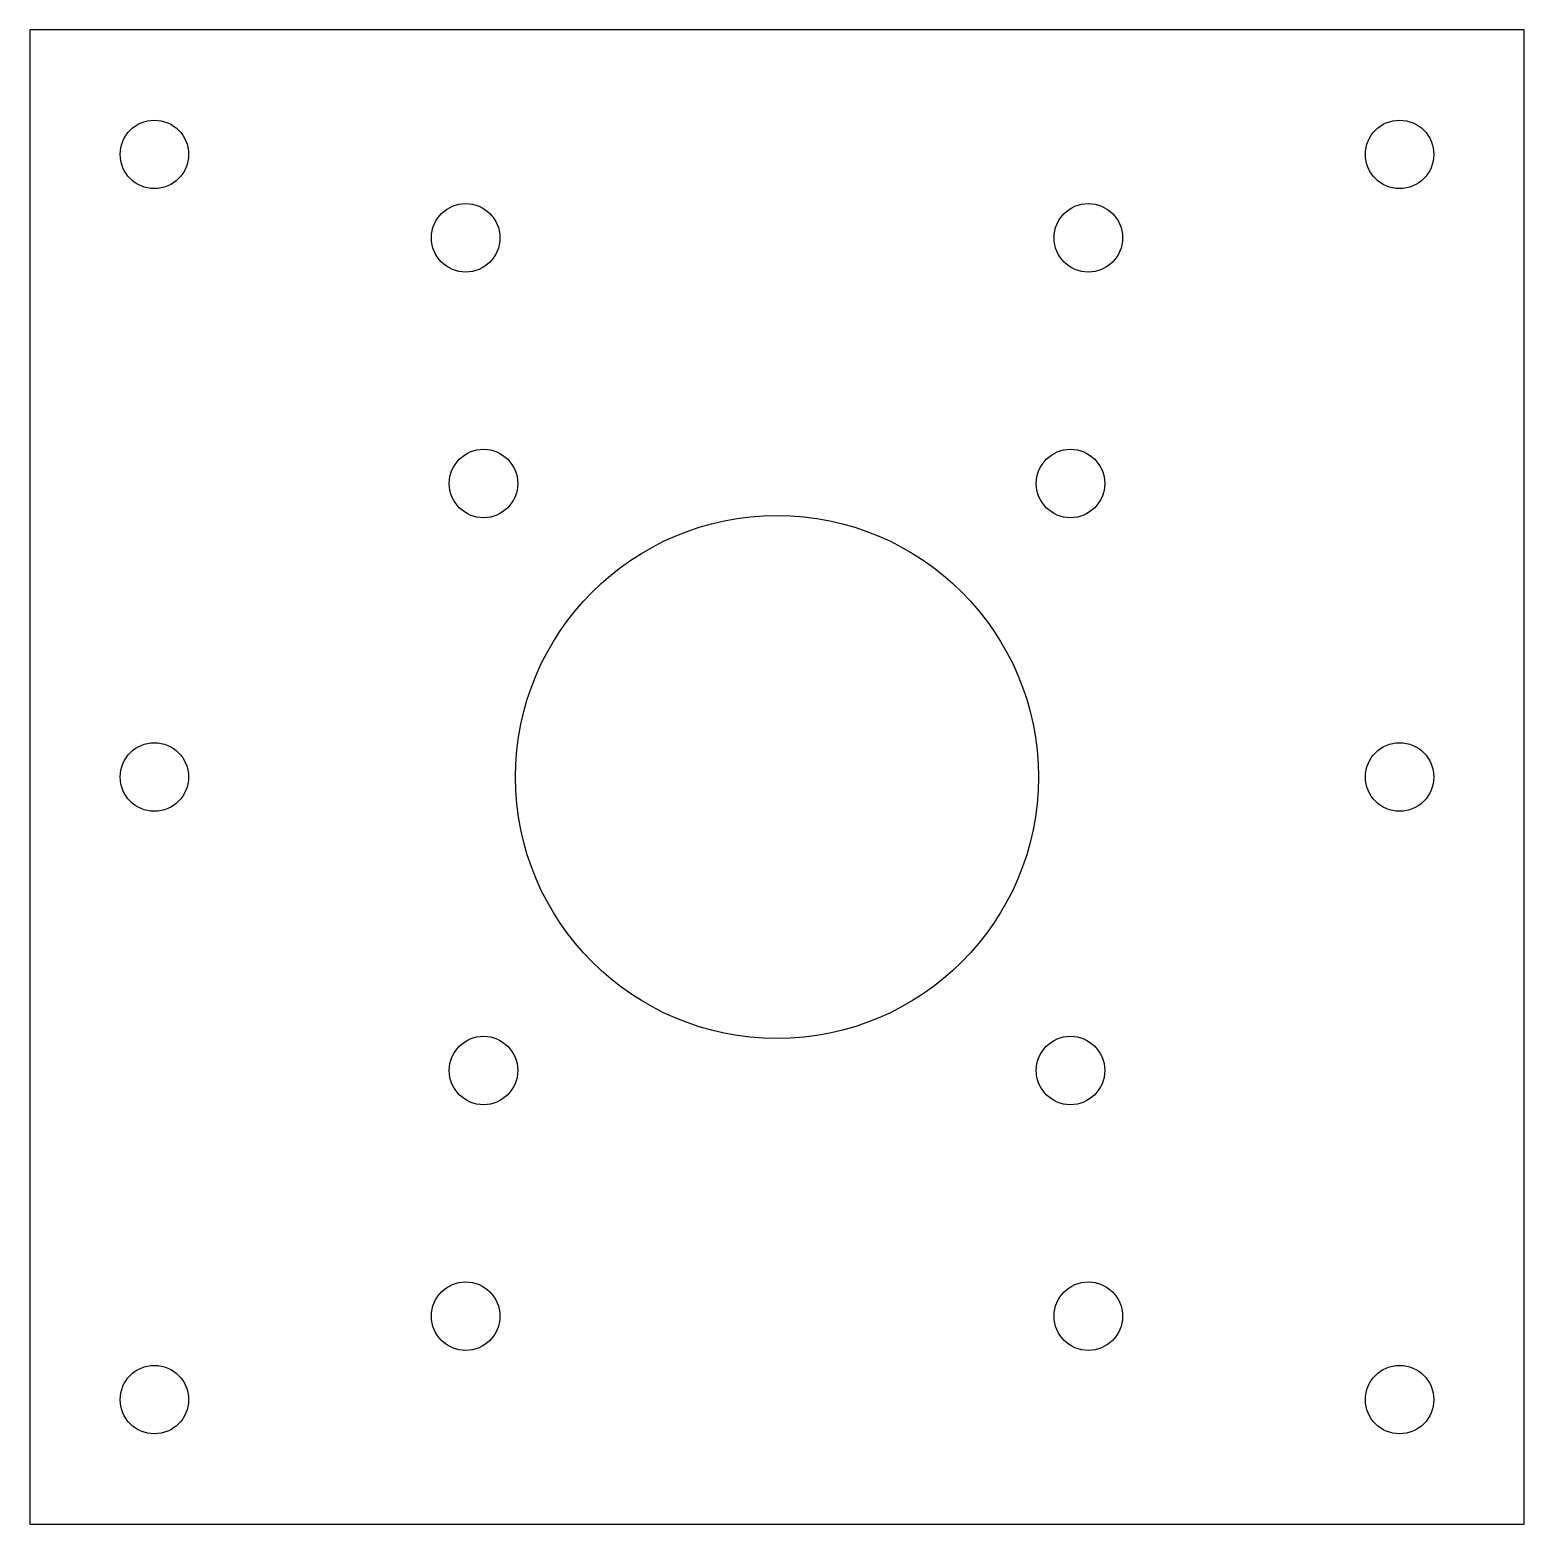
# Model space of a CAD drawing. Header units: metres. Extents: x -60 to 60, y -60 to 60.
import ezdxf

# ---------------------------------------------------------------- set-up
doc = ezdxf.new("R2010")
doc.units = ezdxf.units.M

msp = doc.modelspace()

# ---------------------------------------------------------------- linework, layer by layer
at = {"layer": 'CUT'}
msp.add_lwpolyline([(-60, -60), (60, -60), (60, 60), (-60, 60)], close=True, dxfattribs=at)
for centre, radius in [((-50, 50), 2.75), ((50, 50), 2.75), ((-25, 43.3), 2.75), ((25, 43.3), 2.75), ((-23.57, 23.57), 2.75), ((23.57, 23.57), 2.75), ((0, 0), 21), ((-50, 0), 2.75), ((50, 0), 2.75), ((-23.57, -23.57), 2.75), ((23.57, -23.57), 2.75), ((-25, -43.3), 2.75), ((25, -43.3), 2.75), ((-50, -50), 2.75), ((50, -50), 2.75)]:
    msp.add_circle(centre, radius, dxfattribs=at)

doc.saveas('drawing.dxf')
